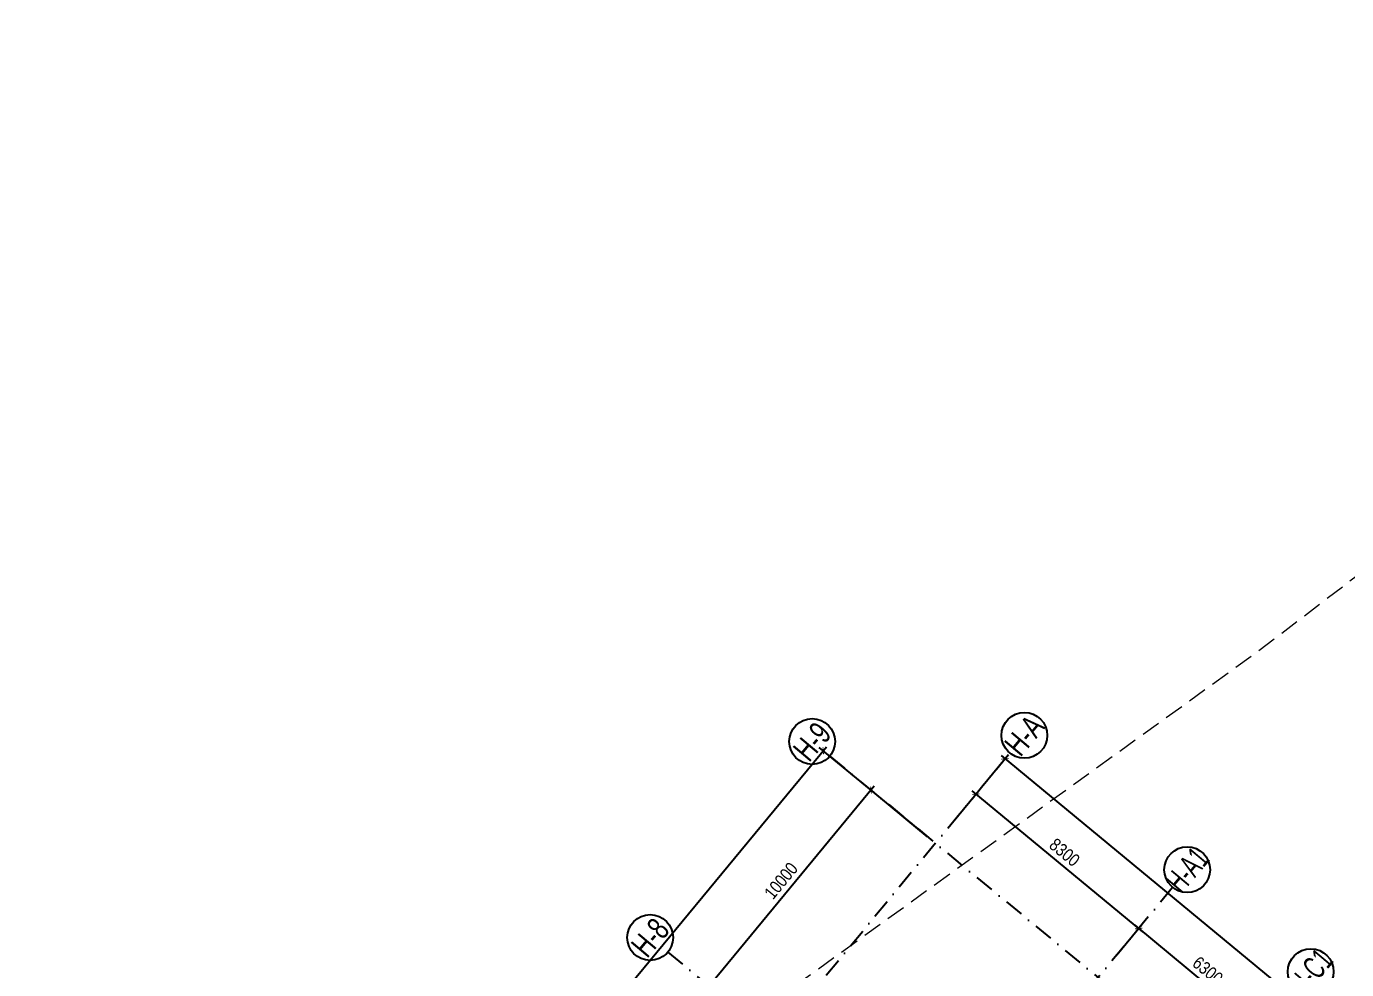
# Model space of a CAD drawing. Header units: millimetres. Extents: x -185400 to 12385, y -14070 to 168686.
# Drawn here: x -116823 to -64925, y 125354 to 162457 of the extents above; entities that cross this region are included whole.
import ezdxf
from ezdxf.enums import TextEntityAlignment as Align

# ---------------------------------------------------------------- set-up
doc = ezdxf.new("R2010")
doc.units = ezdxf.units.MM
doc.header["$LTSCALE"] = 300
doc.header["$MEASUREMENT"] = 0
doc.linetypes.add('DASHDOT', pattern=[1, 0.5, -0.25, 0, -0.25])
doc.linetypes.add('HIDDEN', pattern=[0.375, 0.25, -0.125])
doc.layers.add('KT-Chi gioi XD', color=7, linetype='HIDDEN', true_color=0x0066cc)
for name, color, linetype in [('KT-Kich thuoc', 9, 'Continuous'), ('KT-Luoi truc South Tower', 8, 'DASHDOT'), ('ST_MBDV Cot vach 220805$0$AUDIT_I_220805193045-1', 50, 'Continuous')]:
    doc.layers.add(name, color=color, linetype=linetype)
doc.styles.add('Arial Narrow', font='ARIALN.TTF')
doc.styles.add('ST_MBDV Cot vach 220805$0$HBA-Text', font='GOTHIC.TTF')
doc.dimstyles.new('ccu12-200', dxfattribs={"dimscale": 200, "dimtxt": 2.5, "dimasz": 1, "dimexe": 1, "dimexo": 2, "dimgap": 1, "dimtad": 1, "dimdec": 0, "dimdsep": 46, "dimtxsty": 'Arial Narrow', "dimblk": 'ARCHTICK', "dimcen": -1, "dimdle": 1, "dimclrd": 256, "dimclre": 256, "dimclrt": 3, "dimadec": 0, "dimazin": 2, "dimtfac": 0.1, "dimtdec": 0, "dimtmove": 0, "dimatfit": 1, "dimldrblk": 'ARCHTICK', "dimfxl": 1, "dimtvp": 0.833333, "dimtolj": 1, "dimtzin": 12, "dimarcsym": 0})

# ---------------------------------------------------------------- blocks, each defined once
blk = doc.blocks.new('_ARCHTICK')
at = {"color": 0, "linetype": 'ByBlock', "const_width": 0.15}
blk.add_lwpolyline([(-0.5, -0.5), (0.5, 0.5)], dxfattribs=at)
blk = doc.blocks.new('*D109')
at = {"layer": 'Defpoints', "color": 0, "transparency": 16777216}
for p in [(-81093, 130328, 0), (-89989, 124705), (-87464, 122620, 0)]:
    blk.add_point(p, dxfattribs=at)
at = {"layer": 'KT-Kich thuoc', "lineweight": -2, "transparency": 16777216}
for p, q in [((-83494, 132570), (-90116, 124551)), ((-81402, 130583), (-83775, 132543)), ((-87773, 122875), (-90143, 124832))]:
    blk.add_line(p, q, dxfattribs=at)
at = {"layer": 'KT-Kich thuoc', "lineweight": -2, "transparency": 16777216, "xscale": 200, "yscale": 200, "zscale": 200}
for p, rotation in [((-83621, 132416), 50.44882678931273), ((-89989, 124705), 230.4488267893127)]:
    blk.add_blockref('_ARCHTICK', p, dxfattribs=dict(at, rotation=rotation))
at = {"layer": 'KT-Kich thuoc', "color": 3, "transparency": 16777216, "insert": (-87156, 128850), "char_height": 500, "attachment_point": 5, "rotation": 50.4488, "style": 'Arial Narrow'}
blk.add_mtext('\\A1;10000', dxfattribs=at)
blk = doc.blocks.new('*D132')
at = {"layer": 'Defpoints', "color": 0, "transparency": 16777216}
for p in [(-80610, 130913, 0), (-73101, 126971), (-74211, 125628)]:
    blk.add_point(p, dxfattribs=at)
at = {"layer": 'KT-Kich thuoc', "lineweight": -2, "transparency": 16777216}
for p, q in [((-80356, 131221), (-79374, 132410)), ((-79655, 132383), (-72947, 126844)), ((-73956, 125936), (-72974, 127125))]:
    blk.add_line(p, q, dxfattribs=at)
at = {"layer": 'KT-Kich thuoc', "lineweight": -2, "transparency": 16777216, "xscale": 200, "yscale": 200, "zscale": 200}
for p, rotation in [((-79501, 132256), 140.4488267454906), ((-73101, 126971), 320.4488267454906)]:
    blk.add_blockref('_ARCHTICK', p, dxfattribs=dict(at, rotation=rotation))
at = {"layer": 'KT-Kich thuoc', "color": 3, "transparency": 16777216, "insert": (-76011, 129965), "char_height": 500, "attachment_point": 5, "rotation": 320.4488, "style": 'Arial Narrow'}
blk.add_mtext('\\A1;8300', dxfattribs=at)
blk = doc.blocks.new('*D133')
at = {"layer": 'Defpoints', "color": 0, "transparency": 16777216}
for p in [(-74211, 125628, 0), (-68243, 122960), (-69353, 121616, 0)]:
    blk.add_point(p, dxfattribs=at)
at = {"layer": 'KT-Kich thuoc', "lineweight": -2, "transparency": 16777216}
for p, q in [((-73956, 125936), (-72973, 127126)), ((-73255, 127099), (-68089, 122833)), ((-69098, 121924), (-68116, 123114))]:
    blk.add_line(p, q, dxfattribs=at)
at = {"layer": 'KT-Kich thuoc', "lineweight": -2, "transparency": 16777216, "xscale": 200, "yscale": 200, "zscale": 200}
for p, rotation in [((-73101, 126972), 140.4488267454906), ((-68243, 122960), 320.4488267454906)]:
    blk.add_blockref('_ARCHTICK', p, dxfattribs=dict(at, rotation=rotation))
at = {"layer": 'KT-Kich thuoc', "color": 3, "transparency": 16777216, "insert": (-70382, 125317), "char_height": 500, "attachment_point": 5, "rotation": 320.4488, "style": 'Arial Narrow'}
blk.add_mtext('\\A1;6300', dxfattribs=at)
blk = doc.blocks.new('ST_MBDV Cot vach 220805$0$GRID-SYM-flat-103')
at = {"layer": 'ST_MBDV Cot vach 220805$0$AUDIT_I_220805193045-1'}
blk.add_circle((0, 0, 0), 900, dxfattribs=at)
at = {"layer": 'ST_MBDV Cot vach 220805$0$AUDIT_I_220805193045-1', "style": 'ST_MBDV Cot vach 220805$0$HBA-Text'}
blk.add_attdef('GRID', text='', height=900, rotation=19.0471, dxfattribs=at).set_placement((0, 0, 0), align=Align.MIDDLE_CENTER)
blk = doc.blocks.new('*D101')
at = {"layer": 'Defpoints', "color": 0, "transparency": 16777216}
for p in [(-79464, 132301, 0), (-54992, 114350), (-56101, 113007)]:
    blk.add_point(p, dxfattribs=at)
at = {"layer": 'KT-Kich thuoc', "lineweight": -2, "transparency": 16777216}
for p, q in [((-79210, 132609), (-78228, 133798)), ((-78509, 133771), (-54838, 114223)), ((-55847, 113315), (-54865, 114504))]:
    blk.add_line(p, q, dxfattribs=at)
at = {"layer": 'KT-Kich thuoc', "lineweight": -2, "transparency": 16777216, "xscale": 200, "yscale": 200, "zscale": 200}
for p, rotation in [((-78355, 133644), 140.448826737223), ((-54992, 114350), 320.4488267372229)]:
    blk.add_blockref('_ARCHTICK', p, dxfattribs=dict(at, rotation=rotation))
at = {"layer": 'KT-Kich thuoc', "color": 3, "transparency": 16777216, "insert": (-66384, 124348), "char_height": 500, "attachment_point": 5, "rotation": 320.4488, "style": 'Arial Narrow'}
blk.add_mtext('\\A1;30300', dxfattribs=at)
blk = doc.blocks.new('*D102')
at = {"layer": 'Defpoints', "color": 0, "transparency": 16777216}
for p in [(-85499, 133966), (-81097, 130331), (-123887, 78516, 0)]:
    blk.add_point(p, dxfattribs=at)
at = {"layer": 'KT-Kich thuoc', "lineweight": -2, "transparency": 16777216}
for p, q in [((-128417, 81997), (-85371, 134121)), ((-81405, 130586), (-85653, 134094)), ((-124196, 78771), (-128444, 82279))]:
    blk.add_line(p, q, dxfattribs=at)
at = {"layer": 'KT-Kich thuoc', "lineweight": -2, "transparency": 16777216, "xscale": 200, "yscale": 200, "zscale": 200}
for p, rotation in [((-85499, 133966), 50.44882697620305), ((-128289, 82151), 230.4488269762031)]:
    blk.add_blockref('_ARCHTICK', p, dxfattribs=dict(at, rotation=rotation))
at = {"layer": 'KT-Kich thuoc', "color": 3, "transparency": 16777216, "insert": (-105576, 110369), "char_height": 500, "attachment_point": 5, "rotation": 50.4488, "style": 'Arial Narrow'}
blk.add_mtext('\\A1;67200', dxfattribs=at)

msp = doc.modelspace()

# ---------------------------------------------------------------- linework, layer by layer
at = {"layer": 'KT-Chi gioi XD', "lineweight": 13, "ltscale": 10, "elevation": 0, "flags": 128}
msp.add_lwpolyline([(-29078.1, 143772.1), (-33774.2, 161645), (-36124.3, 162456.9), (-45058.2, 155685.5), (-68562, 137753.5), (-92229.5, 120645.5, 0.684877), (-61797, 6849.6), (-41426.4, 4693.7), (-2997.3, 5908.3), (-146.9, 9554.9)], format="xyb", close=True, dxfattribs=at)
at = {"layer": 'KT-Luoi truc South Tower', "ltscale": 5}
for p, q in [((-129319.6, 71931.2), (-78164.4, 133874.7)), ((-85240.1, 133752.7), (-53191, 107285.4)), ((-71764.6, 128589.5), (-81645.6, 116624.7)), ((-91607.7, 126042.2), (-67870, 106438.6))]:
    msp.add_line(p, q, dxfattribs=at)

# ---------------------------------------------------------------- block references
at = {"layer": 'KT-Kich thuoc'}
ref = msp.add_blockref('ST_MBDV Cot vach 220805$0$GRID-SYM-flat-103', (-77591.3, 134568.7, 0), dxfattribs=at)
ref.add_attrib('GRID', 'H-A', dxfattribs={"layer": 'ST_MBDV Cot vach 220805$0$AUDIT_I_220805193045-1', "height": 900, "rotation": 50, "style": 'ST_MBDV Cot vach 220805$0$HBA-Text', "width": 0.75}).set_placement((-77591.3, 134568.7, 0), align=Align.MIDDLE_CENTER)
ref = msp.add_blockref('ST_MBDV Cot vach 220805$0$GRID-SYM-flat-103', (-85934, 134325.8, 0), dxfattribs=at)
ref.add_attrib('GRID', 'H-9', dxfattribs={"layer": 'ST_MBDV Cot vach 220805$0$AUDIT_I_220805193045-1', "height": 900, "rotation": 50, "style": 'ST_MBDV Cot vach 220805$0$HBA-Text', "width": 0.75}).set_placement((-85934, 134325.8, 0), align=Align.MIDDLE_CENTER)
ref = msp.add_blockref('ST_MBDV Cot vach 220805$0$GRID-SYM-flat-103', (-71191.6, 129283.5, 0), dxfattribs=at)
ref.add_attrib('GRID', 'H-A1', dxfattribs={"layer": 'ST_MBDV Cot vach 220805$0$AUDIT_I_220805193045-1', "height": 900, "rotation": 50, "style": 'ST_MBDV Cot vach 220805$0$HBA-Text', "width": 0.65}).set_placement((-71191.6, 129283.5, 0), align=Align.MIDDLE_CENTER)
ref = msp.add_blockref('ST_MBDV Cot vach 220805$0$GRID-SYM-flat-103', (-92301.7, 126615.3, 0), dxfattribs=at)
ref.add_attrib('GRID', 'H-8', dxfattribs={"layer": 'ST_MBDV Cot vach 220805$0$AUDIT_I_220805193045-1', "height": 900, "rotation": 50, "style": 'ST_MBDV Cot vach 220805$0$HBA-Text', "width": 0.75}).set_placement((-92301.7, 126615.3, 0), align=Align.MIDDLE_CENTER)
ref = msp.add_blockref('ST_MBDV Cot vach 220805$0$GRID-SYM-flat-103', (-66333.9, 125271.9, 0), dxfattribs=at)
ref.add_attrib('GRID', 'H-C1', dxfattribs={"layer": 'ST_MBDV Cot vach 220805$0$AUDIT_I_220805193045-1', "height": 900, "rotation": 50, "style": 'ST_MBDV Cot vach 220805$0$HBA-Text', "width": 0.65}).set_placement((-66333.9, 125271.9, 0), align=Align.MIDDLE_CENTER)

# ---------------------------------------------------------------- dimensions: what is measured, and where the dimension line sits
dim = msp.add_linear_dim(base=(-85498.7, 133966.3), p1=(-123887.5, 78516, 0), p2=(-81096.7, 130331), angle=50.44883, dimstyle='ccu12-200', dxfattribs=at)
dim.commit()
dim.dimension.update_dxf_attribs({"geometry": '*D102', "text_midpoint": (-105225.4, 110079.4), "dimtype": 161})
dim = msp.add_aligned_dim(p1=(-79464.2, 132300.8, 0), p2=(-56101.2, 113006.7), distance=1742.1, dimstyle='ccu12-200', dxfattribs=at)
dim.commit()
dim.dimension.update_dxf_attribs({"geometry": '*D101', "text_midpoint": (-66383.5, 124348)})
for base, p1, p2, angle, picture, middle in [((-89988.5, 124705), (-81093.3, 130328.2, 0), (-87464.4, 122620.5, 0), 50.44883, '*D109', (-87155.7, 128850.2)), ((-73101.3, 126970.9), (-80610.4, 130912.9, 0), (-74210.6, 125627.7), 140.44883, '*D132', (-76011.3, 129964.6)), ((-68243.2, 122959.9), (-74210.6, 125627.7, 0), (-69353, 121616.1, 0), 140.44883, '*D133', (-70382.1, 125316.8))]:
    dim = msp.add_linear_dim(base=base, p1=p1, p2=p2, angle=angle, dimstyle='ccu12-200', dxfattribs=at)
    dim.commit()
    dim.dimension.update_dxf_attribs({"geometry": picture, "text_midpoint": middle})

doc.saveas('drawing.dxf')
